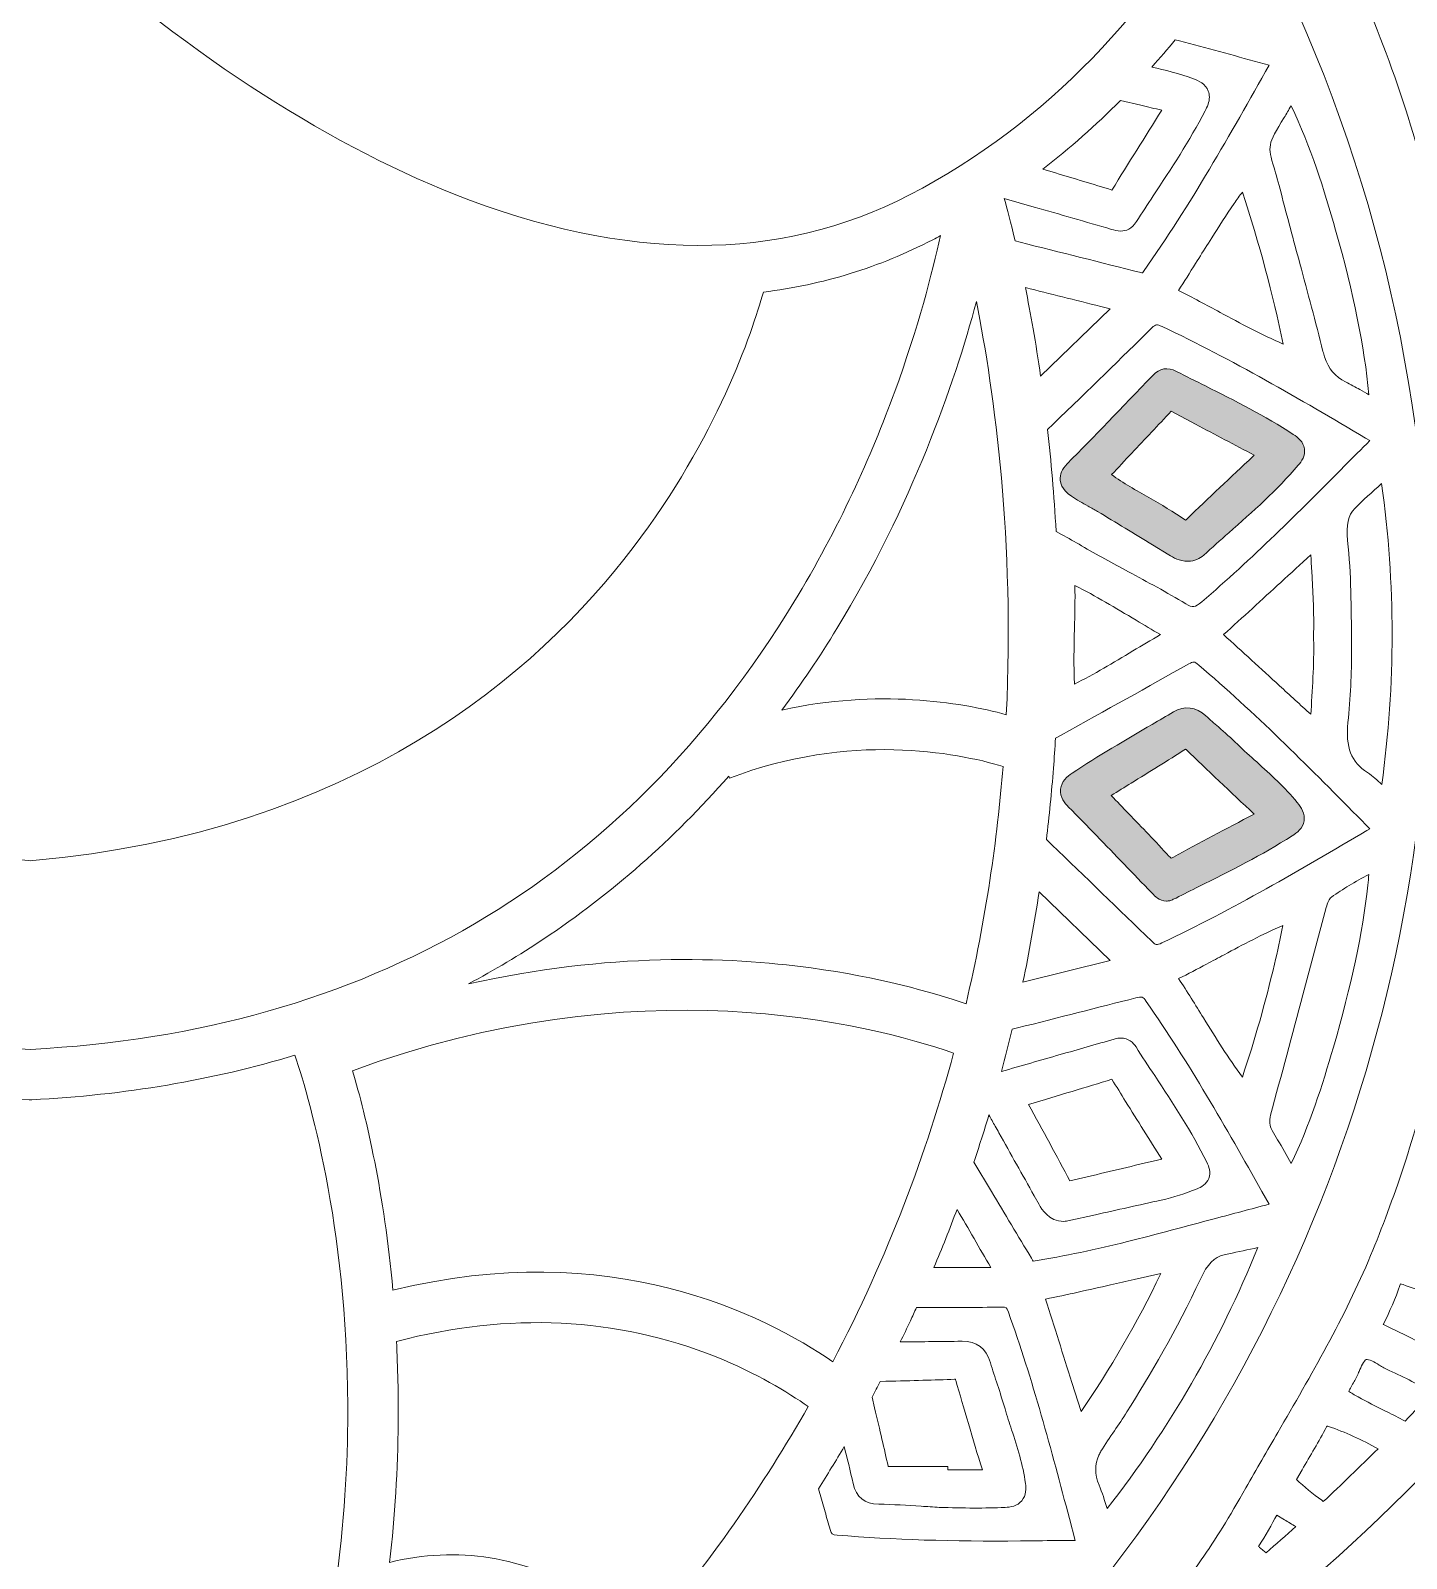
# Model space of a CAD drawing. Extents: x 126 to 8914, y -5970 to -48.
# Drawn here: x 7540 to 7971.8, y -2672.2 to -2192.6 of the extents above; entities that cross this region are included whole.
import ezdxf

# ---------------------------------------------------------------- set-up
doc = ezdxf.new("R2010")
doc.units = 0
doc.header["$MEASUREMENT"] = 0
doc.layers.add('Layer 1', color=7, linetype='Continuous')

# ---------------------------------------------------------------- blocks, each defined once
blk = doc.blocks.new('block 6')
at = {"layer": 'Layer 1', "true_color": 0x96c0ff}
h = blk.add_hatch(color=151, dxfattribs=at)
h.dxf.hatch_style = 2
edge = h.paths.add_edge_path()
edge.add_spline(control_points=[(7936.28, -2319.33), (7927.41, -2313.53), (7917.89, -2308.76), (7908.69, -2304.14), (7905.66, -2302.62), (7902.62, -2301.1), (7899.61, -2299.55), (7896.84, -2298.11), (7894.33, -2298.54), (7892.15, -2300.82), (7882.21, -2311.23), (7873.84, -2319.93), (7865.32, -2328.56), (7863.72, -2330.19), (7862.99, -2331.92), (7863.15, -2333.7), (7863.41, -2336.47), (7865.74, -2338.11), (7866.62, -2338.72), (7868.33, -2339.92), (7870.13, -2340.91), (7871.87, -2341.86), (7872.87, -2342.41), (7873.88, -2342.96), (7874.85, -2343.55), (7880.61, -2347.02), (7886.34, -2350.51), (7892.08, -2354), (7892.08, -2354), (7897.17, -2357.1), (7897.17, -2357.1), (7898.61, -2357.98), (7900.57, -2359.17), (7903.12, -2359.17), (7903.13, -2359.17), (7903.15, -2359.17), (7903.17, -2359.17), (7903.17, -2359.17), (7903.34, -2359.16), (7903.34, -2359.16), (7905.27, -2359.05), (7906.89, -2358.41), (7908.15, -2357.25), (7910.74, -2354.88), (7913.38, -2352.55), (7916.02, -2350.22), (7923.46, -2343.65), (7931.16, -2336.86), (7937.81, -2329.05), (7938.89, -2327.78), (7940.1, -2326.04), (7939.78, -2323.86), (7939.47, -2321.66), (7937.75, -2320.28), (7936.28, -2319.33)], knot_values=[0, 0, 0, 0, 1, 1, 1, 2, 2, 2, 3, 3, 3, 4, 4, 4, 5, 5, 5, 6, 6, 6, 7, 7, 7, 8, 8, 8, 9, 9, 9, 10, 10, 10, 11, 11, 11, 12, 12, 12, 13, 13, 13, 14, 14, 14, 15, 15, 15, 16, 16, 16, 17, 17, 17, 18, 18, 18, 18], degree=3, periodic=1)
edge = h.paths.add_edge_path()
edge.add_spline(control_points=[(7923.55, -2326.29), (7916.73, -2332.7), (7909.67, -2339.34), (7902.81, -2345.95), (7902.68, -2346.08), (7902.57, -2346.17), (7902.49, -2346.24), (7902.48, -2346.24), (7902.47, -2346.24), (7902.47, -2346.23), (7898.72, -2343.65), (7894.76, -2341.38), (7890.94, -2339.19), (7887, -2336.93), (7882.94, -2334.6), (7879.21, -2331.98), (7883.45, -2327.54), (7887.7, -2323), (7891.82, -2318.61), (7893.85, -2316.44), (7895.89, -2314.26), (7897.93, -2312.09), (7897.93, -2312.09), (7897.94, -2312.08), (7897.95, -2312.07), (7897.95, -2312.07), (7905.62, -2316.14), (7905.62, -2316.14), (7911.74, -2319.39), (7917.87, -2322.64), (7924.01, -2325.86), (7924.01, -2325.86), (7923.55, -2326.29), (7923.55, -2326.29)], knot_values=[0, 0, 0, 0, 1, 1, 1, 2, 2, 2, 3, 3, 3, 4, 4, 4, 5, 5, 5, 6, 6, 6, 7, 7, 7, 8, 8, 8, 9, 9, 9, 10, 10, 10, 11, 11, 11, 11], degree=3, periodic=1)
h = blk.add_hatch(color=151, dxfattribs=at)
h.dxf.hatch_style = 2
edge = h.paths.add_edge_path()
edge.add_spline(control_points=[(7924.78, -2422.17), (7922.77, -2420.37), (7920.7, -2418.51), (7918.75, -2416.62), (7916.79, -2414.73), (7914.74, -2412.92), (7912.75, -2411.17), (7911.44, -2410.02), (7910.13, -2408.86), (7908.84, -2407.68), (7905.8, -2404.89), (7902.1, -2404.44), (7898.67, -2406.46), (7898.67, -2406.46), (7898.67, -2406.46), (7898.67, -2406.46), (7896.44, -2407.77), (7894.21, -2409.07), (7891.98, -2410.37), (7883.66, -2415.22), (7875.05, -2420.24), (7866.85, -2425.71), (7865.41, -2426.67), (7863.47, -2428.24), (7863.22, -2430.72), (7862.97, -2433.21), (7864.54, -2435.12), (7865.75, -2436.34), (7871.6, -2442.24), (7877.48, -2448.34), (7883.16, -2454.23), (7886.05, -2457.23), (7888.94, -2460.23), (7891.84, -2463.21), (7891.93, -2463.3), (7892.01, -2463.4), (7892.09, -2463.5), (7892.7, -2464.21), (7894.08, -2465.82), (7896.5, -2465.82), (7896.65, -2465.82), (7896.81, -2465.81), (7896.97, -2465.8), (7896.97, -2465.8), (7897.5, -2465.75), (7897.5, -2465.75), (7897.5, -2465.75), (7898.33, -2465.39), (7898.33, -2465.39), (7898.69, -2465.24), (7899.09, -2465.06), (7899.48, -2464.87), (7901.86, -2463.66), (7904.25, -2462.47), (7906.65, -2461.27), (7916.38, -2456.42), (7926.44, -2451.4), (7935.87, -2445.39), (7937.43, -2444.4), (7939.26, -2442.96), (7939.64, -2440.65), (7940.01, -2438.38), (7938.82, -2436.52), (7937.47, -2434.86), (7933.62, -2430.11), (7929.12, -2426.07), (7924.78, -2422.17)], knot_values=[0, 0, 0, 0, 1, 1, 1, 2, 2, 2, 3, 3, 3, 4, 4, 4, 5, 5, 5, 6, 6, 6, 7, 7, 7, 8, 8, 8, 9, 9, 9, 10, 10, 10, 11, 11, 11, 12, 12, 12, 13, 13, 13, 14, 14, 14, 15, 15, 15, 16, 16, 16, 17, 17, 17, 18, 18, 18, 19, 19, 19, 20, 20, 20, 21, 21, 21, 22, 22, 22, 22], degree=3, periodic=1)
edge = h.paths.add_edge_path()
edge.add_spline(control_points=[(7898.65, -2452.08), (7898.31, -2452.27), (7898.1, -2452.35), (7897.99, -2452.38), (7897.87, -2452.31), (7897.64, -2452.12), (7897.25, -2451.7), (7893.08, -2447.2), (7888.77, -2442.71), (7884.6, -2438.37), (7882.78, -2436.48), (7880.96, -2434.58), (7879.14, -2432.68), (7881.24, -2431.38), (7883.33, -2430.09), (7885.42, -2428.79), (7891.03, -2425.33), (7896.82, -2421.74), (7902.48, -2418.14), (7902.52, -2418.18), (7902.57, -2418.22), (7902.62, -2418.27), (7909.16, -2424.55), (7916.55, -2431.63), (7924.03, -2438.53), (7915.03, -2443.19), (7906.72, -2447.63), (7898.65, -2452.08)], knot_values=[0, 0, 0, 0, 1, 1, 1, 2, 2, 2, 3, 3, 3, 4, 4, 4, 5, 5, 5, 6, 6, 6, 7, 7, 7, 8, 8, 8, 9, 9, 9, 9], degree=3, periodic=1)
at = {"layer": 'Layer 1', "lineweight": 0}
for points, knots in [([(8858.21, -1015.29), (8804.98, -1065.04), (8743.32, -1092.86), (8679.92, -1095.7), (8596.38, -1099.43), (8514.39, -1071.01), (8452.29, -1045.84), (8430.15, -1036.87), (8407.8, -1027.16), (8386.17, -1017.79), (8377.96, -1014.23), (8369.71, -1010.65), (8361.4, -1007.09), (8410.2, -1007.99), (8465.96, -1006.76), (8552.78, -924.21), (8608.47, -871.26), (8681.86, -797.66), (8665.5, -711.42), (8662.21, -694.04), (8650.78, -652.65), (8599.78, -612.09), (8605.05, -621.92), (8641.55, -692.43), (8609.23, -747.25), (8593.89, -773.27), (8566.47, -791.29), (8509.72, -803.54), (8495.32, -806.64), (8479.55, -809), (8462.5, -810.6), (8531.63, -734.35), (8573.44, -634.19), (8586.8, -512.56), (8601.6, -377.97), (8577.78, -251.79), (8555.19, -169.65), (8550.53, -152.76), (8545.39, -135.8), (8539.9, -119.21), (8535.8, -106.87), (8530.71, -97.41), (8524.71, -90.84), (8524.71, -90.84), (8528.77, -88.46), (8528.77, -88.46), (8527.91, -86.99), (8507.22, -52.31), (8460.27, -49.9), (8429.9, -48.35), (8395.8, -60.81), (8358.9, -86.96), (8333.41, -105.04), (8306.47, -129.76), (8278.33, -160.89), (8226.61, -191.53), (8186.15, -218.95), (8151.02, -247.11), (8098.71, -289.06), (8041.06, -329.19), (7974.05, -338.54), (7917.14, -346.49), (7865.98, -328.74), (7811.81, -309.95), (7783.84, -300.25), (7754.92, -290.21), (7725.21, -284.09), (7638.29, -266.15), (7574.59, -281.57), (7540, -328.62), (7505.41, -281.57), (7441.71, -266.17), (7354.79, -284.09), (7325.08, -290.21), (7296.16, -300.25), (7268.19, -309.95), (7214.02, -328.74), (7162.86, -346.49), (7105.95, -338.54), (7038.94, -329.19), (6981.29, -289.06), (6928.98, -247.11), (6893.85, -218.95), (6853.4, -191.53), (6801.67, -160.89), (6773.53, -129.76), (6746.59, -105.04), (6721.1, -86.96), (6684.2, -60.81), (6650.1, -48.34), (6619.73, -49.9), (6572.78, -52.31), (6552.09, -86.99), (6551.23, -88.46), (6551.23, -88.46), (6555.29, -90.84), (6555.29, -90.84), (6549.29, -97.41), (6544.2, -106.87), (6540.12, -119.21), (6534.6, -135.81), (6529.45, -152.78), (6524.81, -169.65), (6502.22, -251.79), (6478.4, -377.97), (6493.2, -512.56), (6506.56, -634.19), (6548.37, -734.35), (6617.5, -810.6), (6600.45, -809), (6584.68, -806.64), (6570.28, -803.54), (6513.53, -791.29), (6486.11, -773.27), (6470.77, -747.25), (6438.45, -692.43), (6474.95, -621.92), (6480.22, -612.09), (6429.22, -652.65), (6417.79, -694.04), (6414.5, -711.42), (6398.14, -797.66), (6471.53, -871.26), (6527.22, -924.21), (6614.04, -1006.76), (6669.8, -1007.99), (6718.6, -1007.09), (6710.29, -1010.65), (6702.04, -1014.23), (6693.83, -1017.79), (6672.2, -1027.16), (6649.85, -1036.87), (6627.71, -1045.84), (6565.61, -1071.01), (6483.59, -1099.44), (6400.08, -1095.7), (6336.68, -1092.86), (6275.02, -1065.04), (6221.79, -1015.29), (6221.79, -1015.29), (6165.56, -962.7), (6165.56, -962.7), (6165.56, -962.7), (6209.91, -1025.63), (6209.91, -1025.63), (6259.46, -1095.9), (6344.09, -1155.64), (6425.53, -1177.81), (6460.7, -1187.39), (6497.65, -1192.84), (6536.23, -1194.15), (6525.34, -1205.21), (6509.98, -1221.91), (6492.74, -1244.03), (6462.4, -1282.95), (6420.42, -1346.57), (6392.73, -1428.62), (6361.59, -1520.91), (6354.53, -1617.18), (6371.76, -1714.74), (6393.22, -1836.34), (6452.66, -1960.18), (6548.45, -2082.83), (6548.45, -2082.83), (6557.04, -2093.81), (6557.04, -2093.81), (6557.04, -2093.81), (6562.08, -2080.8), (6562.08, -2080.8), (6562.28, -2080.26), (6583.72, -2026.12), (6646.97, -1966), (6658.24, -1955.3), (6671.32, -1943.97), (6686.37, -1932.46), (6684.61, -1962.41), (6683.28, -2025.33), (6694.68, -2105.3), (6703.93, -2170.25), (6719.74, -2232.83), (6741.65, -2291.3), (6769.05, -2364.39), (6806.12, -2431.24), (6851.85, -2490), (6853.74, -2492.77), (6879.32, -2530.81), (6899.18, -2586.87), (6918.01, -2639.98), (6935.42, -2720.7), (6911.56, -2803.61), (6911.56, -2803.61), (6905.31, -2825.39), (6905.31, -2825.39), (6905.31, -2825.39), (6923.77, -2812.24), (6923.77, -2812.24), (6925.33, -2811.13), (6962.61, -2784.27), (6993.85, -2735.29), (7018.49, -2696.64), (7042.96, -2637.53), (7032.58, -2563.6), (7033.17, -2564.35), (7033.72, -2565.04), (7034.23, -2565.72), (7055.9, -2594.87), (7079.45, -2622.28), (7104.19, -2647.18), (7148.9, -2692.2), (7195.06, -2726.33), (7241.41, -2748.67), (7295.37, -2774.66), (7349.82, -2784.7), (7403.33, -2778.49), (7418.55, -2809.06), (7444.02, -2832.77), (7468.69, -2855.76), (7494.89, -2880.15), (7519.63, -2903.18), (7532.73, -2933.46), (7532.73, -2933.46), (7540, -2950.23), (7540, -2950.23), (7540, -2950.23), (7547.27, -2933.46), (7547.27, -2933.46), (7560.37, -2903.18), (7585.11, -2880.15), (7611.31, -2855.76), (7635.98, -2832.77), (7661.45, -2809.06), (7676.67, -2778.49), (7730.18, -2784.7), (7784.63, -2774.66), (7838.59, -2748.67), (7884.94, -2726.33), (7931.12, -2692.2), (7975.81, -2647.18), (8000.55, -2622.28), (8024.1, -2594.88), (8045.77, -2565.74), (8046.28, -2565.06), (8046.83, -2564.35), (8047.42, -2563.6), (8037.04, -2637.53), (8061.51, -2696.64), (8086.15, -2735.29), (8117.39, -2784.27), (8154.67, -2811.13), (8156.23, -2812.24), (8156.23, -2812.24), (8174.69, -2825.39), (8174.69, -2825.39), (8174.69, -2825.39), (8168.44, -2803.61), (8168.44, -2803.61), (8144.58, -2720.7), (8161.99, -2639.98), (8180.82, -2586.87), (8200.7, -2530.77), (8226.28, -2492.73), (8228.15, -2490), (8273.88, -2431.24), (8310.95, -2364.39), (8338.34, -2291.3), (8360.26, -2232.83), (8376.07, -2170.25), (8385.32, -2105.3), (8396.72, -2025.33), (8395.39, -1962.41), (8393.63, -1932.46), (8408.68, -1943.97), (8421.76, -1955.3), (8433.03, -1966), (8496.28, -2026.12), (8517.72, -2080.26), (8517.92, -2080.8), (8517.92, -2080.8), (8522.94, -2093.84), (8522.94, -2093.84), (8522.94, -2093.84), (8531.55, -2082.83), (8531.55, -2082.83), (8627.34, -1960.18), (8686.78, -1836.34), (8708.24, -1714.74), (8725.47, -1617.18), (8718.41, -1520.91), (8687.27, -1428.62), (8659.58, -1346.57), (8617.6, -1282.95), (8587.26, -1244.03), (8570.02, -1221.91), (8554.66, -1205.21), (8543.77, -1194.15), (8582.35, -1192.84), (8619.3, -1187.39), (8654.47, -1177.81), (8735.91, -1155.64), (8820.54, -1095.9), (8870.09, -1025.63), (8870.09, -1025.63), (8914.44, -962.7), (8914.44, -962.7), (8914.44, -962.7), (8858.21, -1015.29), (8858.21, -1015.29)], [0, 0, 0, 0, 1, 1, 1, 2, 2, 2, 3, 3, 3, 4, 4, 4, 5, 5, 5, 6, 6, 6, 7, 7, 7, 8, 8, 8, 9, 9, 9, 10, 10, 10, 11, 11, 11, 12, 12, 12, 13, 13, 13, 14, 14, 14, 15, 15, 15, 16, 16, 16, 17, 17, 17, 18, 18, 18, 19, 19, 19, 20, 20, 20, 21, 21, 21, 22, 22, 22, 23, 23, 23, 24, 24, 24, 25, 25, 25, 26, 26, 26, 27, 27, 27, 28, 28, 28, 29, 29, 29, 30, 30, 30, 31, 31, 31, 32, 32, 32, 33, 33, 33, 34, 34, 34, 35, 35, 35, 36, 36, 36, 37, 37, 37, 38, 38, 38, 39, 39, 39, 40, 40, 40, 41, 41, 41, 42, 42, 42, 43, 43, 43, 44, 44, 44, 45, 45, 45, 46, 46, 46, 47, 47, 47, 48, 48, 48, 49, 49, 49, 50, 50, 50, 51, 51, 51, 52, 52, 52, 53, 53, 53, 54, 54, 54, 55, 55, 55, 56, 56, 56, 57, 57, 57, 58, 58, 58, 59, 59, 59, 60, 60, 60, 61, 61, 61, 62, 62, 62, 63, 63, 63, 64, 64, 64, 65, 65, 65, 66, 66, 66, 67, 67, 67, 68, 68, 68, 69, 69, 69, 70, 70, 70, 71, 71, 71, 72, 72, 72, 73, 73, 73, 74, 74, 74, 75, 75, 75, 76, 76, 76, 77, 77, 77, 78, 78, 78, 79, 79, 79, 80, 80, 80, 81, 81, 81, 82, 82, 82, 83, 83, 83, 84, 84, 84, 85, 85, 85, 86, 86, 86, 87, 87, 87, 88, 88, 88, 89, 89, 89, 90, 90, 90, 91, 91, 91, 92, 92, 92, 93, 93, 93, 94, 94, 94, 95, 95, 95, 96, 96, 96, 97, 97, 97, 98, 98, 98, 99, 99, 99, 100, 100, 100, 101, 101, 101, 102, 102, 102, 102]), ([(7901.63, -1717.43), (7935.8, -1815.86), (7965.77, -1921.13), (7953.64, -2023.94), (7944.62, -2100.52), (7903.67, -2198.6), (7815.82, -2244.19), (7775.01, -2265.39), (7726.93, -2265.29), (7672.97, -2243.94), (7631.46, -2227.51), (7586.16, -2197.77), (7545.37, -2160.15), (7545.37, -2160.15), (7540, -2155.2), (7540, -2155.2), (7540, -2155.2), (7534.63, -2160.15), (7534.63, -2160.15), (7493.86, -2197.77), (7448.54, -2227.51), (7407.03, -2243.94), (7353.07, -2265.29), (7305.01, -2265.39), (7264.18, -2244.19), (7176.33, -2198.6), (7135.38, -2100.52), (7126.36, -2023.94), (7114.23, -1921.13), (7144.2, -1815.86), (7178.37, -1717.43), (7231.78, -1563.63), (7280.3, -1396.75), (7277.01, -1215.54), (7281.99, -1221.84), (7286.95, -1228.39), (7291.97, -1235.2), (7306.59, -1255.03), (7319.21, -1281.97), (7329.5, -1315.28), (7325.75, -1365.25), (7313.92, -1419.07), (7292.36, -1484.47), (7292.36, -1484.47), (7288.45, -1496.29), (7288.45, -1496.29), (7267.32, -1560.19), (7235.39, -1656.76), (7218.86, -1754.9), (7198.89, -1873.51), (7207.1, -1964.29), (7243.27, -2024.72), (7271.69, -2072.17), (7317.51, -2101.69), (7379.49, -2112.51), (7426.58, -2120.69), (7479.1, -2115.44), (7540, -2096.41), (7582.41, -2109.66), (7620.76, -2116.24), (7656.05, -2116.24), (7671.42, -2116.24), (7686.22, -2114.99), (7700.51, -2112.51), (7762.49, -2101.69), (7808.31, -2072.17), (7836.73, -2024.72), (7872.9, -1964.29), (7881.11, -1873.53), (7861.14, -1754.91), (7844.61, -1656.76), (7812.68, -1560.19), (7791.55, -1496.31), (7791.55, -1496.31), (7787.64, -1484.47), (7787.64, -1484.47), (7766.08, -1419.07), (7754.25, -1365.25), (7750.5, -1315.28), (7760.79, -1281.97), (7773.41, -1255.03), (7788.03, -1235.2), (7793.05, -1228.39), (7798.01, -1221.84), (7802.99, -1215.54), (7799.7, -1396.75), (7848.22, -1563.63), (7901.63, -1717.43)], [0, 0, 0, 0, 1, 1, 1, 2, 2, 2, 3, 3, 3, 4, 4, 4, 5, 5, 5, 6, 6, 6, 7, 7, 7, 8, 8, 8, 9, 9, 9, 10, 10, 10, 11, 11, 11, 12, 12, 12, 13, 13, 13, 14, 14, 14, 15, 15, 15, 16, 16, 16, 17, 17, 17, 18, 18, 18, 19, 19, 19, 20, 20, 20, 21, 21, 21, 22, 22, 22, 23, 23, 23, 24, 24, 24, 25, 25, 25, 26, 26, 26, 27, 27, 27, 28, 28, 28, 29, 29, 29, 29]), ([(7907.39, -2672.65), (7901.77, -2680.71), (7895.53, -2688.9), (7888.85, -2697.02), (7888.85, -2697.02), (7881.68, -2705.72), (7881.68, -2705.72), (7860.9, -2719.8), (7840.07, -2731.37), (7819.24, -2740.39), (7921.05, -2648.78), (7979.18, -2518.52), (7979, -2381.5), (7978.91, -2305.01), (7960.34, -2228.82), (7925.34, -2161.17), (7925.34, -2161.17), (7924.45, -2159.47), (7924.45, -2159.47), (7928.38, -2152.87), (7932.05, -2146.08), (7935.52, -2139.16), (7936.45, -2140.81), (7937.39, -2142.46), (7938.34, -2144.1), (7944.57, -2155.04), (7951.05, -2166.36), (7956.41, -2177.96), (7968.18, -2203.37), (7975.73, -2229.95), (7983.71, -2259.55), (7991.95, -2290.21), (7996.45, -2316.25), (7997.86, -2341.48), (7998.7, -2356.57), (7998.57, -2371.97), (7998.44, -2386.87), (7998.4, -2393.96), (7998.33, -2401.3), (7998.38, -2408.52), (7998.46, -2422.32), (7997, -2436.14), (7995.56, -2447.83), (7992.68, -2471.06), (7986.68, -2493.53), (7980.87, -2515.24), (7974.14, -2540.46), (7967.86, -2559.54), (7960.53, -2577.11), (7952.47, -2596.43), (7941.76, -2614.84), (7931.39, -2632.65), (7928.1, -2638.32), (7924.68, -2644.19), (7921.4, -2650.02), (7916.24, -2659.15), (7911.79, -2666.34), (7907.39, -2672.65)], [0, 0, 0, 0, 1, 1, 1, 2, 2, 2, 3, 3, 3, 4, 4, 4, 5, 5, 5, 6, 6, 6, 7, 7, 7, 8, 8, 8, 9, 9, 9, 10, 10, 10, 11, 11, 11, 12, 12, 12, 13, 13, 13, 14, 14, 14, 15, 15, 15, 16, 16, 16, 17, 17, 17, 18, 18, 18, 19, 19, 19, 19]), ([(7889.28, -2268.21), (7889.11, -2268.44), (7889, -2268.59), (7888.92, -2268.67), (7888.82, -2268.65), (7888.68, -2268.63), (7888.46, -2268.57), (7875.83, -2265.37), (7863.21, -2262.19), (7850.58, -2259.03), (7850.58, -2259.03), (7848.99, -2258.63), (7848.99, -2258.63), (7847.66, -2252.98), (7846.46, -2248.48), (7845.56, -2245.3), (7845.56, -2245.3), (7854.95, -2247.99), (7854.95, -2247.99), (7863.05, -2250.3), (7871.16, -2252.63), (7879.25, -2254.99), (7880.01, -2255.21), (7881.02, -2255.51), (7882.14, -2255.51), (7883.74, -2255.51), (7885.56, -2254.89), (7887.07, -2252.55), (7888.79, -2249.86), (7890.55, -2247.19), (7892.3, -2244.51), (7897.92, -2235.98), (7903.73, -2227.14), (7908.58, -2217.82), (7909.26, -2216.51), (7909.94, -2215.02), (7909.94, -2213.45), (7909.94, -2212.83), (7909.84, -2212.2), (7909.59, -2211.57), (7908.74, -2209.35), (7906.55, -2208.32), (7904.97, -2207.75), (7900.44, -2206.08), (7895.93, -2204.94), (7891.92, -2204.02), (7894.41, -2201.23), (7896.85, -2198.38), (7899.24, -2195.47), (7899.24, -2195.47), (7900.6, -2195.83), (7900.6, -2195.83), (7908.91, -2198.02), (7917.35, -2200.33), (7925.52, -2202.58), (7925.52, -2202.58), (7928.67, -2203.45), (7928.67, -2203.45), (7916.56, -2225.02), (7904.02, -2247.28), (7889.28, -2268.21)], [0, 0, 0, 0, 1, 1, 1, 2, 2, 2, 3, 3, 3, 4, 4, 4, 5, 5, 5, 6, 6, 6, 7, 7, 7, 8, 8, 8, 9, 9, 9, 10, 10, 10, 11, 11, 11, 12, 12, 12, 13, 13, 13, 14, 14, 14, 15, 15, 15, 16, 16, 16, 17, 17, 17, 18, 18, 18, 19, 19, 19, 20, 20, 20, 20]), ([(7857.69, -2236.09), (7866.15, -2229.52), (7874.29, -2222.3), (7882.06, -2214.5), (7882.06, -2214.5), (7888.41, -2216.02), (7888.41, -2216.02), (7890.61, -2216.54), (7892.81, -2217.06), (7895.01, -2217.58), (7889.72, -2225.93), (7884.6, -2234.2), (7879.36, -2242.64), (7879.36, -2242.64), (7879.36, -2242.64), (7879.36, -2242.66), (7873.47, -2240.81), (7867.48, -2239.02), (7861.69, -2237.29), (7861.69, -2237.29), (7857.69, -2236.09), (7857.69, -2236.09)], [0, 0, 0, 0, 1, 1, 1, 2, 2, 2, 3, 3, 3, 4, 4, 4, 5, 5, 5, 6, 6, 6, 7, 7, 7, 7]), ([(7957.19, -2305.3), (7955.75, -2304.47), (7954.26, -2303.62), (7952.69, -2302.84), (7949.39, -2301.18), (7947.34, -2298.79), (7946.09, -2295.01), (7945.9, -2294.47), (7945.75, -2293.9), (7945.59, -2293.3), (7943.29, -2284.08), (7940.77, -2274.76), (7938.34, -2265.75), (7936.36, -2258.47), (7934.33, -2250.94), (7932.42, -2243.51), (7931.58, -2240.24), (7930.83, -2237.7), (7930.23, -2235.66), (7928.16, -2228.63), (7928.16, -2228.63), (7933.43, -2219.83), (7934.08, -2218.74), (7934.81, -2217.52), (7935.61, -2216.16), (7941.8, -2229.09), (7945.98, -2242.56), (7949.56, -2255.23), (7955.23, -2275.2), (7958.55, -2291.63), (7960.01, -2306.88), (7959.06, -2306.37), (7958.12, -2305.83), (7957.19, -2305.3)], [0, 0, 0, 0, 1, 1, 1, 2, 2, 2, 3, 3, 3, 4, 4, 4, 5, 5, 5, 6, 6, 6, 7, 7, 7, 8, 8, 8, 9, 9, 9, 10, 10, 10, 11, 11, 11, 11]), ([(7933.08, -2290.99), (7926.32, -2288.04), (7919.71, -2284.48), (7913.29, -2281.03), (7909.05, -2278.75), (7904.68, -2276.39), (7900.25, -2274.21), (7902.04, -2271.39), (7903.83, -2268.54), (7905.6, -2265.71), (7906.95, -2263.57), (7908.29, -2261.43), (7909.64, -2259.29), (7909.64, -2259.29), (7910.67, -2257.66), (7910.67, -2257.66), (7912.91, -2254.1), (7915.19, -2250.46), (7917.71, -2246.85), (7918.55, -2245.65), (7919.42, -2244.46), (7920.32, -2243.26), (7925.59, -2259.42), (7929.88, -2275.44), (7933.08, -2290.99)], [0, 0, 0, 0, 1, 1, 1, 2, 2, 2, 3, 3, 3, 4, 4, 4, 5, 5, 5, 6, 6, 6, 7, 7, 7, 8, 8, 8, 8]), ([(7300.75, -2372.51), (7272.43, -2326.27), (7259.61, -2280.32), (7254.46, -2256.95), (7255.27, -2257.4), (7256.08, -2257.82), (7256.9, -2258.25), (7273.62, -2266.92), (7291.36, -2272.4), (7310.04, -2274.68), (7313.59, -2287.41), (7324.57, -2320.32), (7350.87, -2354.84), (7381.24, -2394.72), (7438.58, -2444.15), (7539.29, -2453.14), (7539.29, -2453.14), (7540, -2453.21), (7540, -2453.21), (7540, -2453.21), (7540.71, -2453.14), (7540.71, -2453.14), (7641.42, -2444.15), (7698.76, -2394.72), (7729.13, -2354.84), (7755.43, -2320.32), (7766.41, -2287.41), (7769.96, -2274.68), (7779.3, -2273.54), (7788.4, -2271.61), (7797.26, -2268.86), (7806.13, -2266.13), (7814.76, -2262.59), (7823.11, -2258.25), (7823.94, -2257.82), (7824.74, -2257.4), (7825.55, -2256.95), (7823, -2268.57), (7818.54, -2285.81), (7811.19, -2305.9), (7803.85, -2325.99), (7793.62, -2348.94), (7779.55, -2372.02), (7726.13, -2459.59), (7645.54, -2506.81), (7540, -2512.38), (7434.67, -2506.82), (7354.18, -2459.76), (7300.75, -2372.51)], [0, 0, 0, 0, 1, 1, 1, 2, 2, 2, 3, 3, 3, 4, 4, 4, 5, 5, 5, 6, 6, 6, 7, 7, 7, 8, 8, 8, 9, 9, 9, 10, 10, 10, 11, 11, 11, 12, 12, 12, 13, 13, 13, 14, 14, 14, 15, 15, 15, 16, 16, 16, 16]), ([(7852.21, -2273.26), (7859.95, -2275.2), (7867.72, -2277.15), (7875.84, -2279.19), (7875.84, -2279.19), (7878.85, -2279.94), (7878.85, -2279.94), (7878.85, -2279.94), (7856.99, -2301.09), (7856.99, -2301.09), (7855.48, -2290.62), (7853.82, -2281.28), (7852.21, -2273.26)], [0, 0, 0, 0, 1, 1, 1, 2, 2, 2, 3, 3, 3, 4, 4, 4, 4]), ([(7775.81, -2405.86), (7781.86, -2397.69), (7787.62, -2389.18), (7793.05, -2380.26), (7816.65, -2341.59), (7829.79, -2303.78), (7836.84, -2277.67), (7842.57, -2306.72), (7848.82, -2352.77), (7846.21, -2407.32), (7831.47, -2403.34), (7806, -2399.24), (7775.81, -2405.86)], [0, 0, 0, 0, 1, 1, 1, 2, 2, 2, 3, 3, 3, 4, 4, 4, 4]), ([(7952.39, -2329.2), (7938.07, -2343.6), (7923.24, -2358.5), (7907.52, -2371.89), (7905.35, -2373.74), (7904.7, -2373.82), (7902.51, -2372.51), (7896.61, -2368.95), (7890.47, -2365.64), (7884.53, -2362.44), (7879.67, -2359.81), (7874.64, -2357.11), (7869.8, -2354.29), (7867.74, -2353.09), (7865.65, -2351.91), (7863.56, -2350.74), (7863.56, -2350.74), (7861.82, -2349.78), (7861.82, -2349.78), (7861.2, -2338.43), (7860.27, -2327.76), (7859.14, -2317.85), (7859.14, -2317.85), (7860.88, -2316.15), (7860.88, -2316.15), (7872.45, -2304.93), (7882.16, -2295.5), (7891.91, -2285.92), (7893.13, -2284.72), (7893.37, -2284.69), (7895.07, -2285.48), (7917.08, -2295.8), (7938.37, -2308.35), (7958.98, -2320.51), (7958.98, -2320.51), (7960.29, -2321.28), (7960.29, -2321.28), (7957.67, -2323.91), (7955.04, -2326.56), (7952.39, -2329.2)], [0, 0, 0, 0, 1, 1, 1, 2, 2, 2, 3, 3, 3, 4, 4, 4, 5, 5, 5, 6, 6, 6, 7, 7, 7, 8, 8, 8, 9, 9, 9, 10, 10, 10, 11, 11, 11, 12, 12, 12, 13, 13, 13, 13]), ([(7936.28, -2319.33), (7927.41, -2313.53), (7917.89, -2308.76), (7908.69, -2304.14), (7905.66, -2302.62), (7902.62, -2301.1), (7899.61, -2299.55), (7896.84, -2298.11), (7894.33, -2298.54), (7892.15, -2300.82), (7882.21, -2311.23), (7873.84, -2319.93), (7865.32, -2328.56), (7863.72, -2330.19), (7862.99, -2331.92), (7863.15, -2333.7), (7863.41, -2336.47), (7865.74, -2338.11), (7866.62, -2338.72), (7868.33, -2339.92), (7870.13, -2340.91), (7871.87, -2341.86), (7872.87, -2342.41), (7873.88, -2342.96), (7874.85, -2343.55), (7880.61, -2347.02), (7886.34, -2350.51), (7892.08, -2354), (7892.08, -2354), (7897.17, -2357.1), (7897.17, -2357.1), (7898.61, -2357.98), (7900.57, -2359.17), (7903.12, -2359.17), (7903.13, -2359.17), (7903.15, -2359.17), (7903.17, -2359.17), (7903.17, -2359.17), (7903.34, -2359.16), (7903.34, -2359.16), (7905.27, -2359.05), (7906.89, -2358.41), (7908.15, -2357.25), (7910.74, -2354.88), (7913.38, -2352.55), (7916.02, -2350.22), (7923.46, -2343.65), (7931.16, -2336.86), (7937.81, -2329.05), (7938.89, -2327.78), (7940.1, -2326.04), (7939.78, -2323.86), (7939.47, -2321.66), (7937.75, -2320.28), (7936.28, -2319.33)], [0, 0, 0, 0, 1, 1, 1, 2, 2, 2, 3, 3, 3, 4, 4, 4, 5, 5, 5, 6, 6, 6, 7, 7, 7, 8, 8, 8, 9, 9, 9, 10, 10, 10, 11, 11, 11, 12, 12, 12, 13, 13, 13, 14, 14, 14, 15, 15, 15, 16, 16, 16, 17, 17, 17, 18, 18, 18, 18]), ([(7923.55, -2326.29), (7916.73, -2332.7), (7909.67, -2339.34), (7902.81, -2345.95), (7902.68, -2346.08), (7902.57, -2346.17), (7902.49, -2346.24), (7902.48, -2346.24), (7902.47, -2346.24), (7902.47, -2346.23), (7898.72, -2343.65), (7894.76, -2341.38), (7890.94, -2339.19), (7887, -2336.93), (7882.94, -2334.6), (7879.21, -2331.98), (7883.45, -2327.54), (7887.7, -2323), (7891.82, -2318.61), (7893.85, -2316.44), (7895.89, -2314.26), (7897.93, -2312.09), (7897.93, -2312.09), (7897.94, -2312.08), (7897.95, -2312.07), (7897.95, -2312.07), (7905.62, -2316.14), (7905.62, -2316.14), (7911.74, -2319.39), (7917.87, -2322.64), (7924.01, -2325.86), (7924.01, -2325.86), (7923.55, -2326.29), (7923.55, -2326.29)], [0, 0, 0, 0, 1, 1, 1, 2, 2, 2, 3, 3, 3, 4, 4, 4, 5, 5, 5, 6, 6, 6, 7, 7, 7, 8, 8, 8, 9, 9, 9, 10, 10, 10, 11, 11, 11, 11]), ([(7959.6, -2425.52), (7954.4, -2422.1), (7952.62, -2417.54), (7953.42, -2409.8), (7954.21, -2402.08), (7954.59, -2394.37), (7954.55, -2386.87), (7954.55, -2386.87), (7954.53, -2384.35), (7954.53, -2384.35), (7954.47, -2373.98), (7954.42, -2363.25), (7953.33, -2352.64), (7952.84, -2347.77), (7953.5, -2344.78), (7955.54, -2342.65), (7958.12, -2339.96), (7960.97, -2337.46), (7963.98, -2334.8), (7968.38, -2366.46), (7968.4, -2397.49), (7964.03, -2429.26), (7962.65, -2427.88), (7961.23, -2426.6), (7959.6, -2425.52)], [0, 0, 0, 0, 1, 1, 1, 2, 2, 2, 3, 3, 3, 4, 4, 4, 5, 5, 5, 6, 6, 6, 7, 7, 7, 8, 8, 8, 8]), ([(7941.84, -2406.02), (7941.84, -2406.02), (7941.76, -2407.21), (7941.76, -2407.21), (7938.48, -2404.22), (7935.2, -2401.22), (7931.93, -2398.22), (7926.18, -2392.94), (7920.24, -2387.5), (7914.36, -2382.2), (7920.4, -2376.75), (7926.48, -2371.18), (7932.35, -2365.78), (7935.49, -2362.92), (7938.62, -2360.03), (7941.76, -2357.17), (7941.76, -2357.17), (7941.84, -2358.58), (7941.84, -2358.58), (7941.96, -2360.49), (7942.09, -2362.42), (7942.2, -2364.37), (7942.55, -2370.2), (7942.79, -2376.1), (7942.63, -2381.91), (7942.63, -2381.91), (7942.63, -2382.09), (7942.63, -2382.09), (7942.86, -2390.03), (7942.34, -2398.15), (7941.84, -2406.02)], [0, 0, 0, 0, 1, 1, 1, 2, 2, 2, 3, 3, 3, 4, 4, 4, 5, 5, 5, 6, 6, 6, 7, 7, 7, 8, 8, 8, 9, 9, 9, 10, 10, 10, 10]), ([(7867.59, -2380.42), (7867.71, -2375.94), (7867.82, -2371.35), (7867.74, -2366.73), (7874.26, -2370.12), (7880.46, -2373.81), (7886.95, -2377.67), (7889.46, -2379.16), (7892, -2380.68), (7894.58, -2382.2), (7891.64, -2383.91), (7888.76, -2385.63), (7885.94, -2387.33), (7879.74, -2391.05), (7873.8, -2394.59), (7867.58, -2397.73), (7867.33, -2391.92), (7867.47, -2386.09), (7867.59, -2380.42)], [0, 0, 0, 0, 1, 1, 1, 2, 2, 2, 3, 3, 3, 4, 4, 4, 5, 5, 5, 6, 6, 6, 6]), ([(7959.37, -2443.66), (7938.62, -2455.9), (7917.16, -2468.55), (7895.01, -2478.95), (7893.33, -2479.74), (7893.13, -2479.71), (7891.85, -2478.44), (7881.43, -2468.29), (7871.06, -2458.32), (7860.47, -2448.14), (7860.47, -2448.14), (7858.79, -2446.53), (7858.79, -2446.53), (7859.68, -2439.1), (7860.42, -2431.65), (7861.01, -2424.13), (7861.26, -2420.96), (7861.47, -2417.81), (7861.66, -2414.69), (7861.66, -2414.69), (7863.4, -2413.73), (7863.4, -2413.73), (7877.66, -2405.83), (7890.53, -2398.69), (7903.48, -2391.38), (7904.92, -2390.57), (7905.13, -2390.52), (7906.61, -2391.77), (7924.09, -2406.57), (7940.49, -2423.15), (7956.37, -2439.17), (7956.37, -2439.17), (7960.28, -2443.12), (7960.28, -2443.12), (7960.28, -2443.12), (7959.37, -2443.66), (7959.37, -2443.66)], [0, 0, 0, 0, 1, 1, 1, 2, 2, 2, 3, 3, 3, 4, 4, 4, 5, 5, 5, 6, 6, 6, 7, 7, 7, 8, 8, 8, 9, 9, 9, 10, 10, 10, 11, 11, 11, 12, 12, 12, 12]), ([(7924.78, -2422.17), (7922.77, -2420.37), (7920.7, -2418.51), (7918.75, -2416.62), (7916.79, -2414.73), (7914.74, -2412.92), (7912.75, -2411.17), (7911.44, -2410.02), (7910.13, -2408.86), (7908.84, -2407.68), (7905.8, -2404.89), (7902.1, -2404.44), (7898.67, -2406.46), (7898.67, -2406.46), (7898.67, -2406.46), (7898.67, -2406.46), (7896.44, -2407.77), (7894.21, -2409.07), (7891.98, -2410.37), (7883.66, -2415.22), (7875.05, -2420.24), (7866.85, -2425.71), (7865.41, -2426.67), (7863.47, -2428.24), (7863.22, -2430.72), (7862.97, -2433.21), (7864.54, -2435.12), (7865.75, -2436.34), (7871.6, -2442.24), (7877.48, -2448.34), (7883.16, -2454.23), (7886.05, -2457.23), (7888.94, -2460.23), (7891.84, -2463.21), (7891.93, -2463.3), (7892.01, -2463.4), (7892.09, -2463.5), (7892.7, -2464.21), (7894.08, -2465.82), (7896.5, -2465.82), (7896.65, -2465.82), (7896.81, -2465.81), (7896.97, -2465.8), (7896.97, -2465.8), (7897.5, -2465.75), (7897.5, -2465.75), (7897.5, -2465.75), (7898.33, -2465.39), (7898.33, -2465.39), (7898.69, -2465.24), (7899.09, -2465.06), (7899.48, -2464.87), (7901.86, -2463.66), (7904.25, -2462.47), (7906.65, -2461.27), (7916.38, -2456.42), (7926.44, -2451.4), (7935.87, -2445.39), (7937.43, -2444.4), (7939.26, -2442.96), (7939.64, -2440.65), (7940.01, -2438.38), (7938.82, -2436.52), (7937.47, -2434.86), (7933.62, -2430.11), (7929.12, -2426.07), (7924.78, -2422.17)], [0, 0, 0, 0, 1, 1, 1, 2, 2, 2, 3, 3, 3, 4, 4, 4, 5, 5, 5, 6, 6, 6, 7, 7, 7, 8, 8, 8, 9, 9, 9, 10, 10, 10, 11, 11, 11, 12, 12, 12, 13, 13, 13, 14, 14, 14, 15, 15, 15, 16, 16, 16, 17, 17, 17, 18, 18, 18, 19, 19, 19, 20, 20, 20, 21, 21, 21, 22, 22, 22, 22]), ([(7845.18, -2423.54), (7843.38, -2446.26), (7839.83, -2471.43), (7833.56, -2498.08), (7822.72, -2494.37), (7806.13, -2489.7), (7784.93, -2486.8), (7758.61, -2483.21), (7721.15, -2482), (7677.42, -2491.83), (7685.54, -2487.49), (7693.44, -2482.81), (7701.08, -2477.71), (7722.34, -2463.54), (7741.72, -2446.43), (7759.08, -2426.63), (7759.08, -2426.63), (7759.32, -2427.26), (7759.32, -2427.26), (7797.17, -2412.75), (7830.41, -2419.19), (7845.18, -2423.54)], [0, 0, 0, 0, 1, 1, 1, 2, 2, 2, 3, 3, 3, 4, 4, 4, 5, 5, 5, 6, 6, 6, 7, 7, 7, 7]), ([(7898.65, -2452.08), (7898.31, -2452.27), (7898.1, -2452.35), (7897.99, -2452.38), (7897.87, -2452.31), (7897.64, -2452.12), (7897.25, -2451.7), (7893.08, -2447.2), (7888.77, -2442.71), (7884.6, -2438.37), (7882.78, -2436.48), (7880.96, -2434.58), (7879.14, -2432.68), (7881.24, -2431.38), (7883.33, -2430.09), (7885.42, -2428.79), (7891.03, -2425.33), (7896.82, -2421.74), (7902.48, -2418.14), (7902.52, -2418.18), (7902.57, -2418.22), (7902.62, -2418.27), (7909.16, -2424.55), (7916.55, -2431.63), (7924.03, -2438.53), (7915.03, -2443.19), (7906.72, -2447.63), (7898.65, -2452.08)], [0, 0, 0, 0, 1, 1, 1, 2, 2, 2, 3, 3, 3, 4, 4, 4, 5, 5, 5, 6, 6, 6, 7, 7, 7, 8, 8, 8, 9, 9, 9, 9]), ([(7929.14, -2533.04), (7932.53, -2520.45), (7935.9, -2507.85), (7939.27, -2495.27), (7939.27, -2495.27), (7946.6, -2467.87), (7946.6, -2467.87), (7947.03, -2466.3), (7947.46, -2465.21), (7948.26, -2464.61), (7951.86, -2461.98), (7955.65, -2459.78), (7959.98, -2457.5), (7959.91, -2458.61), (7959.79, -2459.68), (7959.68, -2460.81), (7957.97, -2475.99), (7954.52, -2492.17), (7948.85, -2511.73), (7945.4, -2523.62), (7941.41, -2536.23), (7935.63, -2548.25), (7934.22, -2545.72), (7932.77, -2543.2), (7931.36, -2540.75), (7931.36, -2540.75), (7929.65, -2537.8), (7929.65, -2537.8), (7928.81, -2536.31), (7928.65, -2534.86), (7929.14, -2533.04)], [0, 0, 0, 0, 1, 1, 1, 2, 2, 2, 3, 3, 3, 4, 4, 4, 5, 5, 5, 6, 6, 6, 7, 7, 7, 8, 8, 8, 9, 9, 9, 10, 10, 10, 10]), ([(7856.53, -2462.88), (7856.53, -2462.88), (7878.85, -2484.46), (7878.85, -2484.46), (7878.85, -2484.46), (7851.42, -2491.31), (7851.42, -2491.31), (7853.38, -2481.94), (7855.07, -2472.44), (7856.53, -2462.88)], [0, 0, 0, 0, 1, 1, 1, 2, 2, 2, 3, 3, 3, 3]), ([(7920.28, -2521.07), (7915.84, -2515.15), (7911.92, -2508.74), (7908.09, -2502.53), (7905.59, -2498.45), (7902.99, -2494.25), (7900.27, -2490.17), (7903.26, -2488.67), (7906.2, -2487.13), (7909.05, -2485.63), (7910.9, -2484.65), (7912.74, -2483.66), (7914.59, -2482.67), (7920.45, -2479.52), (7926.48, -2476.29), (7933.03, -2473.47), (7932.2, -2477.57), (7931.31, -2481.61), (7930.36, -2485.63), (7927.53, -2497.67), (7924.19, -2509.4), (7920.28, -2521.07)], [0, 0, 0, 0, 1, 1, 1, 2, 2, 2, 3, 3, 3, 4, 4, 4, 5, 5, 5, 6, 6, 6, 7, 7, 7, 7]), ([(7791.72, -2610.46), (7770.27, -2595.63), (7722.04, -2571.14), (7653.7, -2587.98), (7650.97, -2557.56), (7645.41, -2533.91), (7641.07, -2519.08), (7730.45, -2486.05), (7802.69, -2504.21), (7829.65, -2513.55), (7821.28, -2544.61), (7809.1, -2577.38), (7791.72, -2610.46)], [0, 0, 0, 0, 1, 1, 1, 2, 2, 2, 3, 3, 3, 4, 4, 4, 4]), ([(7911.49, -2565.55), (7902.55, -2567.94), (7893.32, -2570.43), (7884.2, -2572.72), (7874.48, -2575.18), (7864.52, -2577.25), (7854.61, -2578.85), (7854.6, -2578.83), (7854.6, -2578.83), (7854.6, -2578.82), (7854.44, -2578.52), (7854.28, -2578.23), (7854.12, -2577.96), (7849.91, -2570.96), (7845.7, -2563.97), (7841.51, -2556.96), (7841.51, -2556.96), (7836.01, -2547.82), (7836.01, -2547.82), (7837.68, -2542.9), (7839.24, -2537.94), (7840.75, -2532.96), (7841.4, -2534.18), (7842.06, -2535.35), (7842.73, -2536.5), (7843.12, -2537.2), (7843.5, -2537.88), (7843.9, -2538.58), (7847.57, -2545.16), (7851.26, -2551.73), (7854.95, -2558.3), (7854.95, -2558.3), (7856.48, -2561.04), (7856.48, -2561.04), (7857.32, -2562.53), (7859.46, -2566.36), (7864.22, -2566.36), (7864.49, -2566.36), (7864.79, -2566.34), (7865.08, -2566.31), (7865.08, -2566.31), (7865.49, -2566.25), (7865.49, -2566.25), (7865.49, -2566.25), (7874.15, -2564.3), (7874.15, -2564.3), (7881.02, -2562.77), (7887.9, -2561.23), (7894.77, -2559.71), (7898.72, -2558.82), (7902.42, -2557.67), (7906.06, -2556.16), (7907.31, -2555.66), (7909.05, -2554.76), (7909.76, -2552.86), (7910.48, -2550.96), (7909.8, -2549.15), (7909.13, -2547.79), (7904.4, -2538.2), (7898.49, -2529.25), (7892.78, -2520.6), (7890.8, -2517.62), (7888.84, -2514.63), (7886.91, -2511.62), (7886.04, -2510.26), (7884.56, -2508.83), (7882.16, -2508.83), (7881.52, -2508.83), (7880.84, -2508.93), (7880.08, -2509.15), (7874.43, -2510.78), (7868.78, -2512.39), (7863.15, -2514.01), (7856.97, -2515.78), (7850.82, -2517.54), (7844.66, -2519.31), (7845.84, -2514.93), (7846.98, -2510.5), (7848.06, -2506.06), (7848.06, -2506.06), (7849.68, -2505.65), (7849.68, -2505.65), (7862.89, -2502.33), (7875.05, -2499.24), (7886.83, -2496.22), (7888.77, -2495.71), (7889.06, -2495.81), (7890.15, -2497.37), (7903.45, -2516.45), (7915.15, -2537.03), (7926.43, -2556.94), (7926.43, -2556.94), (7928.73, -2560.96), (7928.73, -2560.96), (7922.98, -2562.46), (7917.24, -2564.02), (7911.49, -2565.55)], [0, 0, 0, 0, 1, 1, 1, 2, 2, 2, 3, 3, 3, 4, 4, 4, 5, 5, 5, 6, 6, 6, 7, 7, 7, 8, 8, 8, 9, 9, 9, 10, 10, 10, 11, 11, 11, 12, 12, 12, 13, 13, 13, 14, 14, 14, 15, 15, 15, 16, 16, 16, 17, 17, 17, 18, 18, 18, 19, 19, 19, 20, 20, 20, 21, 21, 21, 22, 22, 22, 23, 23, 23, 24, 24, 24, 25, 25, 25, 26, 26, 26, 27, 27, 27, 28, 28, 28, 29, 29, 29, 30, 30, 30, 31, 31, 31, 32, 32, 32, 32]), ([(7540.95, -2902.3), (7461.03, -2796.55), (7443.12, -2696.34), (7442.38, -2630.2), (7441.75, -2572.96), (7453.46, -2530.87), (7458.79, -2514.75), (7484.09, -2522.21), (7511.06, -2526.74), (7539.59, -2528.21), (7539.59, -2528.21), (7540, -2528.22), (7540, -2528.22), (7540, -2528.22), (7540.41, -2528.21), (7540.41, -2528.21), (7569.6, -2526.71), (7597.14, -2522), (7622.95, -2514.23), (7628.19, -2529.86), (7640.07, -2571.79), (7639.54, -2629.41), (7638.92, -2695.73), (7621.13, -2796.25), (7540.95, -2902.3)], [0, 0, 0, 0, 1, 1, 1, 2, 2, 2, 3, 3, 3, 4, 4, 4, 5, 5, 5, 6, 6, 6, 7, 7, 7, 8, 8, 8, 8]), ([(7853.21, -2529.65), (7862.78, -2526.82), (7871.36, -2524.24), (7879.36, -2521.77), (7880.76, -2524.05), (7882.21, -2526.39), (7883.66, -2528.73), (7887.35, -2534.67), (7891.17, -2540.78), (7895, -2546.82), (7887.68, -2548.55), (7880.37, -2550.29), (7872.99, -2552.05), (7872.99, -2552.05), (7866.19, -2553.68), (7866.19, -2553.68), (7862.07, -2546), (7857.67, -2537.82), (7853.21, -2529.65)], [0, 0, 0, 0, 1, 1, 1, 2, 2, 2, 3, 3, 3, 4, 4, 4, 5, 5, 5, 6, 6, 6, 6]), ([(7830.76, -2562.59), (7834.32, -2568.73), (7837.85, -2574.8), (7841.33, -2580.83), (7841.33, -2580.83), (7823.51, -2580.83), (7823.51, -2580.83), (7826.04, -2574.8), (7828.46, -2568.72), (7830.76, -2562.59)], [0, 0, 0, 0, 1, 1, 1, 2, 2, 2, 3, 3, 3, 3]), ([(7875.26, -2639.78), (7875.45, -2639.35), (7875.67, -2638.94), (7875.92, -2638.53), (7877.23, -2636.37), (7878.71, -2634.2), (7880.13, -2632.1), (7881.43, -2630.18), (7882.78, -2628.19), (7884.04, -2626.16), (7890.97, -2615.03), (7899.87, -2600.25), (7907.11, -2584.55), (7909.31, -2579.73), (7911.47, -2577.52), (7914.58, -2576.85), (7914.58, -2576.85), (7916.03, -2576.55), (7916.03, -2576.55), (7918.98, -2575.94), (7921.97, -2575.3), (7925.17, -2574.56), (7913.06, -2604.32), (7897.51, -2631.24), (7877.85, -2656.52), (7877.08, -2653.98), (7876.3, -2651.54), (7875.32, -2649.15), (7873.93, -2645.7), (7873.89, -2642.67), (7875.26, -2639.78)], [0, 0, 0, 0, 1, 1, 1, 2, 2, 2, 3, 3, 3, 4, 4, 4, 5, 5, 5, 6, 6, 6, 7, 7, 7, 8, 8, 8, 9, 9, 9, 10, 10, 10, 10]), ([(7869.65, -2626.08), (7869.65, -2626.08), (7866.77, -2616.9), (7866.77, -2616.9), (7864.03, -2608.18), (7861.29, -2599.47), (7858.48, -2590.77), (7858.48, -2590.77), (7858.49, -2590.77), (7858.49, -2590.77), (7865.33, -2589.37), (7872.25, -2587.81), (7878.94, -2586.3), (7881.4, -2585.75), (7883.85, -2585.2), (7886.31, -2584.66), (7886.31, -2584.66), (7894.71, -2582.77), (7894.71, -2582.77), (7887.19, -2598.27), (7878.77, -2612.83), (7869.65, -2626.08)], [0, 0, 0, 0, 1, 1, 1, 2, 2, 2, 3, 3, 3, 4, 4, 4, 5, 5, 5, 6, 6, 6, 7, 7, 7, 7]), ([(7987.93, -2611.33), (7987.93, -2611.33), (7987.11, -2610.79), (7987.11, -2610.79), (7986.9, -2610.65), (7986.7, -2610.49), (7986.48, -2610.35), (7980.3, -2606.34), (7973.68, -2603.15), (7967.29, -2600.06), (7967.29, -2600.06), (7964.76, -2598.84), (7964.76, -2598.84), (7964.66, -2598.79), (7964.57, -2598.75), (7964.49, -2598.7), (7966.59, -2594.55), (7968.37, -2590.45), (7969.74, -2586.49), (7969.82, -2586.29), (7969.9, -2586.11), (7969.95, -2586), (7970.12, -2586.03), (7970.36, -2586.1), (7970.71, -2586.22), (7973.24, -2587.11), (7975.81, -2587.95), (7978.35, -2588.79), (7981, -2589.64), (7983.63, -2590.51), (7986.24, -2591.43), (7991.05, -2593.14), (7995.58, -2595.36), (7999.71, -2598), (7995.83, -2602.51), (7991.89, -2606.95), (7987.93, -2611.33)], [0, 0, 0, 0, 1, 1, 1, 2, 2, 2, 3, 3, 3, 4, 4, 4, 5, 5, 5, 6, 6, 6, 7, 7, 7, 8, 8, 8, 9, 9, 9, 10, 10, 10, 11, 11, 11, 12, 12, 12, 12]), ([(7790.92, -2663.09), (7790.39, -2661.23), (7789.86, -2659.37), (7789.33, -2657.51), (7789.33, -2657.51), (7787.31, -2650.27), (7787.31, -2650.27), (7790.06, -2645.89), (7792.74, -2641.47), (7795.35, -2637.02), (7796.25, -2640.65), (7797.22, -2644.65), (7798.15, -2648.7), (7799.15, -2653.04), (7801.63, -2655.02), (7806.19, -2655.12), (7810.61, -2655.21), (7815.12, -2655.51), (7819.49, -2655.78), (7821.39, -2655.91), (7823.29, -2656.02), (7825.19, -2656.13), (7828.97, -2656.27), (7832.56, -2656.35), (7836.05, -2656.35), (7839.39, -2656.35), (7842.63, -2656.29), (7845.8, -2656.14), (7847.51, -2656.08), (7849.64, -2655.78), (7851.07, -2654.07), (7852.52, -2652.36), (7852.43, -2650.14), (7852.22, -2648.64), (7851.45, -2642.74), (7849.64, -2637.18), (7847.89, -2631.8), (7847.19, -2629.66), (7846.46, -2627.43), (7845.83, -2625.24), (7845.07, -2622.66), (7844.23, -2620.12), (7843.41, -2617.63), (7842.66, -2615.37), (7841.89, -2613.02), (7841.21, -2610.73), (7839.88, -2606.23), (7836.9, -2603.99), (7832.34, -2603.99), (7832.34, -2603.99), (7832.2, -2603.99), (7832.2, -2603.99), (7826.04, -2604.1), (7819.88, -2604.14), (7813.73, -2604.21), (7813.73, -2604.21), (7812.9, -2604.21), (7812.9, -2604.21), (7813.98, -2602.01), (7815.07, -2599.81), (7816.12, -2597.57), (7816.77, -2596.18), (7817.38, -2594.77), (7818.02, -2593.38), (7818.02, -2593.38), (7819.44, -2593.38), (7819.44, -2593.38), (7828.46, -2593.4), (7836.62, -2593.4), (7844.89, -2593.3), (7846.15, -2593.28), (7846.29, -2593.28), (7846.86, -2594.87), (7854.5, -2616.05), (7860.36, -2638.24), (7866.01, -2659.67), (7866.01, -2659.67), (7867.82, -2666.53), (7867.82, -2666.53), (7863.94, -2666.51), (7860.04, -2666.58), (7856.15, -2666.62), (7854.33, -2666.64), (7852.51, -2666.67), (7850.67, -2666.69), (7829.38, -2666.88), (7810.59, -2666.29), (7793.18, -2664.87), (7791.5, -2664.74), (7791.33, -2664.6), (7790.92, -2663.09)], [0, 0, 0, 0, 1, 1, 1, 2, 2, 2, 3, 3, 3, 4, 4, 4, 5, 5, 5, 6, 6, 6, 7, 7, 7, 8, 8, 8, 9, 9, 9, 10, 10, 10, 11, 11, 11, 12, 12, 12, 13, 13, 13, 14, 14, 14, 15, 15, 15, 16, 16, 16, 17, 17, 17, 18, 18, 18, 19, 19, 19, 20, 20, 20, 21, 21, 21, 22, 22, 22, 23, 23, 23, 24, 24, 24, 25, 25, 25, 26, 26, 26, 27, 27, 27, 28, 28, 28, 29, 29, 29, 30, 30, 30, 30]), ([(7732.62, -2697.74), (7728.31, -2693.44), (7722.09, -2688.01), (7714.14, -2683.18), (7694.99, -2671.55), (7673.9, -2668.24), (7652.69, -2673.41), (7654.32, -2658.82), (7655.24, -2644.19), (7655.37, -2629.57), (7655.45, -2620.67), (7655.24, -2612.17), (7654.83, -2604.05), (7690.14, -2594.82), (7723.86, -2596.42), (7755.11, -2608.91), (7767.82, -2613.99), (7777.59, -2619.96), (7784.05, -2624.52), (7770.07, -2649.04), (7753.11, -2673.64), (7732.62, -2697.74)], [0, 0, 0, 0, 1, 1, 1, 2, 2, 2, 3, 3, 3, 4, 4, 4, 5, 5, 5, 6, 6, 6, 7, 7, 7, 7]), ([(7971.39, -2629.06), (7971.39, -2629.06), (7970.53, -2628.62), (7970.53, -2628.62), (7968.71, -2627.65), (7966.86, -2626.73), (7965.01, -2625.81), (7962.24, -2624.44), (7959.37, -2623), (7956.65, -2621.48), (7955.54, -2620.86), (7954.33, -2620.2), (7953.66, -2619.74), (7954.01, -2618.98), (7954.75, -2617.73), (7955.37, -2616.68), (7955.99, -2615.64), (7956.48, -2614.51), (7956.94, -2613.44), (7957.54, -2612.07), (7958.43, -2610.02), (7959.12, -2609.76), (7959.91, -2609.46), (7961.83, -2610.62), (7963.22, -2611.46), (7964.2, -2612.04), (7965.23, -2612.66), (7966.32, -2613.14), (7971.39, -2615.4), (7975.79, -2617.73), (7979.78, -2620.23), (7976.99, -2623.2), (7974.19, -2626.15), (7971.39, -2629.06)], [0, 0, 0, 0, 1, 1, 1, 2, 2, 2, 3, 3, 3, 4, 4, 4, 5, 5, 5, 6, 6, 6, 7, 7, 7, 8, 8, 8, 9, 9, 9, 10, 10, 10, 11, 11, 11, 11]), ([(7820.45, -2643.32), (7816.8, -2643.31), (7813.16, -2643.29), (7809.5, -2643.35), (7809.34, -2643.35), (7809.23, -2643.35), (7809.14, -2643.34), (7809.12, -2643.29), (7809.1, -2643.24), (7809.1, -2643.18), (7807.92, -2637.86), (7806.57, -2632.05), (7804.89, -2624.93), (7804.89, -2624.93), (7804.09, -2621.54), (7804.09, -2621.54), (7804.96, -2619.91), (7805.8, -2618.26), (7806.67, -2616.62), (7806.67, -2616.62), (7808.39, -2616.57), (7808.39, -2616.57), (7816.88, -2616.36), (7823.75, -2616.17), (7830, -2615.94), (7830.09, -2615.92), (7830.17, -2615.92), (7830.24, -2615.94), (7830.27, -2616.03), (7830.32, -2616.14), (7830.36, -2616.32), (7832.82, -2624.79), (7835.67, -2634.6), (7838.69, -2644.35), (7835.46, -2644.29), (7832.2, -2644.32), (7829.05, -2644.32), (7828.67, -2644.32), (7828.29, -2644.34), (7827.91, -2644.34), (7827.91, -2644.34), (7827.91, -2643.32), (7827.91, -2643.32), (7827.91, -2643.32), (7820.45, -2643.32), (7820.45, -2643.32)], [0, 0, 0, 0, 1, 1, 1, 2, 2, 2, 3, 3, 3, 4, 4, 4, 5, 5, 5, 6, 6, 6, 7, 7, 7, 8, 8, 8, 9, 9, 9, 10, 10, 10, 11, 11, 11, 12, 12, 12, 13, 13, 13, 14, 14, 14, 15, 15, 15, 15]), ([(7945.68, -2654.31), (7945.68, -2654.31), (7945.18, -2653.93), (7945.18, -2653.93), (7942.37, -2651.9), (7939.7, -2649.7), (7937.23, -2647.41), (7937.23, -2647.41), (7939.03, -2644.34), (7939.03, -2644.34), (7941.6, -2639.97), (7944.26, -2635.44), (7946.73, -2630.88), (7946.79, -2630.77), (7946.85, -2630.67), (7946.9, -2630.6), (7947, -2630.63), (7947.12, -2630.66), (7947.3, -2630.72), (7952.55, -2632.54), (7957.78, -2634.9), (7962.86, -2637.73), (7957.14, -2643.45), (7951.41, -2648.97), (7945.68, -2654.31)], [0, 0, 0, 0, 1, 1, 1, 2, 2, 2, 3, 3, 3, 4, 4, 4, 5, 5, 5, 6, 6, 6, 7, 7, 7, 8, 8, 8, 8]), ([(7927.73, -2670.37), (7927.73, -2670.37), (7926.7, -2669.54), (7926.7, -2669.54), (7926.37, -2669.27), (7926.04, -2668.98), (7925.71, -2668.7), (7925.58, -2668.59), (7925.47, -2668.49), (7925.39, -2668.41), (7925.39, -2668.41), (7925.39, -2668.41), (7925.39, -2668.4), (7927.62, -2664.96), (7929.6, -2661.37), (7931.1, -2658.58), (7931.1, -2658.58), (7933.46, -2660.01), (7933.46, -2660.01), (7934.66, -2660.73), (7935.87, -2661.45), (7937.07, -2662.18), (7933.95, -2664.96), (7930.85, -2667.7), (7927.73, -2670.37)], [0, 0, 0, 0, 1, 1, 1, 2, 2, 2, 3, 3, 3, 4, 4, 4, 5, 5, 5, 6, 6, 6, 7, 7, 7, 8, 8, 8, 8])]:
    blk.add_open_spline(points, degree=3, knots=knots, dxfattribs=at)

msp = doc.modelspace()

# ---------------------------------------------------------------- block references
at = {"layer": 'Layer 1'}
msp.add_blockref('block 6', (0, 0), dxfattribs=at)

doc.saveas('drawing.dxf')
